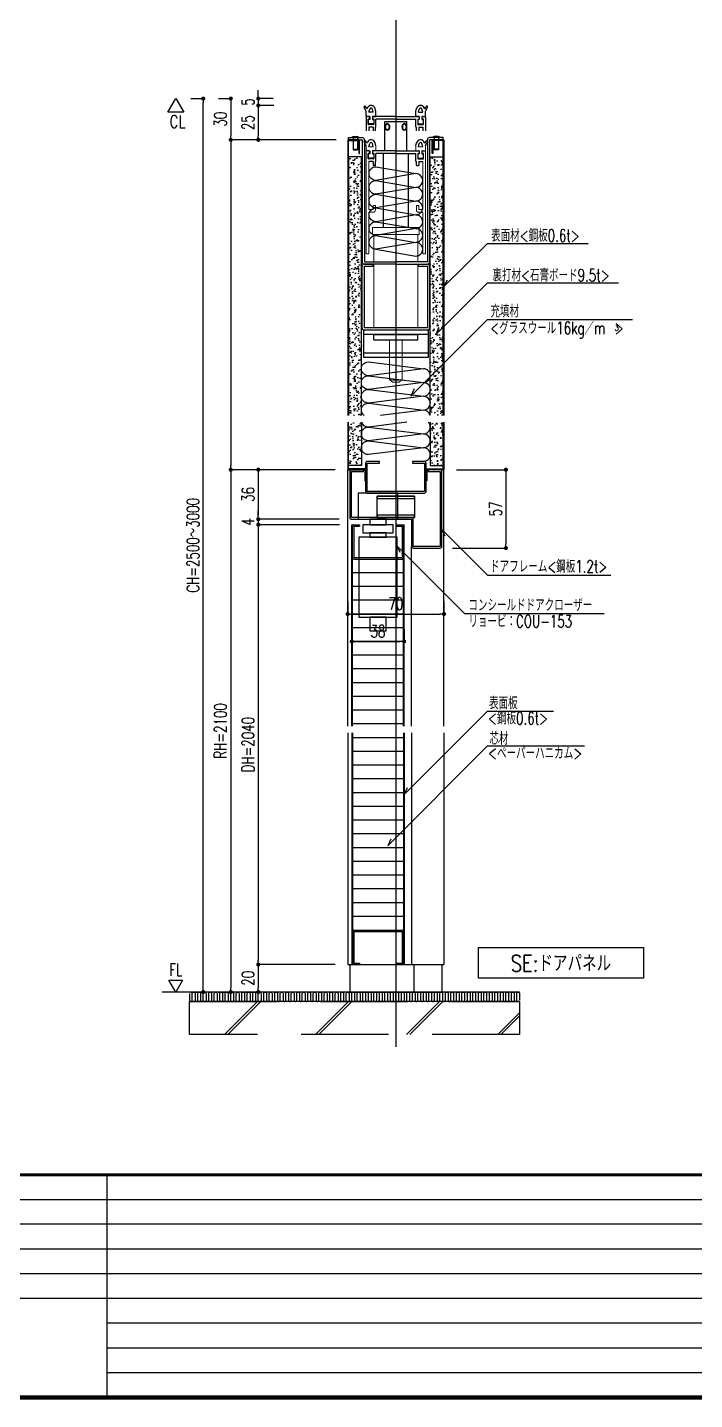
# Model space of a CAD drawing. Extents: x 21 to 47673, y 9 to 26406.
# Drawn here: x 20010 to 20495, y 18877 to 19875 of the extents above; entities that cross this region are included whole.
import ezdxf
from ezdxf.enums import TextEntityAlignment as Align

# ---------------------------------------------------------------- set-up
doc = ezdxf.new("R2010")
doc.units = 0
doc.header["$LTSCALE"] = 10
doc.header["$PDMODE"] = 35
doc.header["$PDSIZE"] = 5
doc.linetypes.add('HIDDEN', pattern=[9.525, 6.35, -3.175])
for name, color, linetype in [('_別途', 6, 'Continuous'), ('_図面枠', 7, 'Continuous'), ('_基準', 1, 'Continuous'), ('_文字', 3, 'Continuous'), ('_製品', 4, 'Continuous'), ('_製品寸法', 9, 'Continuous'), ('_製品点線', 6, 'Continuous')]:
    doc.layers.add(name, color=color, linetype=linetype)
doc.styles.add('OKAMURA', font='simplex8.shx', dxfattribs={"width": 0.7, "bigfont": 'BIGFONT.shx'})
doc.dimstyles.new('OKAMURA-003', dxfattribs={"dimscale": 3, "dimtxt": 3, "dimasz": 1, "dimexe": 0, "dimexo": 3, "dimgap": 1, "dimtad": 1, "dimdec": 3, "dimdsep": 46, "dimtxsty": 'OKAMURA', "dimblk1": 'DOT', "dimblk2": 'DOT', "dimsah": 1, "dimcen": 0, "dimclrd": 9, "dimclre": 9, "dimclrt": 3, "dimadec": 0, "dimazin": 0, "dimtfac": 1, "dimtdec": 3, "dimtix": 1, "dimtmove": 2, "dimatfit": 3, "dimldrblk": 'NONE', "dimfxl": 0, "dimtolj": 1, "dimarcsym": 0})
pattern_1 = [(127.5, (-4866.6654, -2616.763), (-4.8941324, -0.160003), [0, -3.8608, 0, -4.318, 0, -4.1275]), (97.5, (-4866.6654, -2616.763), (-7.168251, 4.495233), [0, -2.0828, 0, -3.4798, 0, -1.3335]), (57.5, (-4866.6654, -2619.887), (-0.014372, 7.9099237), [0, -1.27, 0, -4.572, 0, -5.969]), (47.5, (-4866.6654, -2619.887), (-2.229293, 7.6355645), [0, -0.635, 0, -2.9972, 0, -3.429])]
pattern_2 = [(127.5, (-7522.364, -2922.263), (-4.8941324, -0.1600031), [0, -3.8608, 0, -4.318, 0, -4.1275]), (97.5, (-7522.364, -2922.263), (-7.168251, 4.495233), [0, -2.0828, 0, -3.4798, 0, -1.3335]), (57.5, (-7522.364, -2925.387), (-0.0143718, 7.9099237), [0, -1.27, 0, -4.572, 0, -5.969]), (47.5, (-7522.364, -2925.387), (-2.229293, 7.6355645), [0, -0.635, 0, -2.9972, 0, -3.429])]

# ---------------------------------------------------------------- blocks, each defined once
blk = doc.blocks.new('WAKU')
at = {"layer": '_図面枠'}
blk.add_line((30, 54), (30, 0), dxfattribs=at)
at = {"layer": '_図面枠', "color": 7}
blk.add_line((0, 48), (632.06, 48), dxfattribs=at)
at = {"layer": '_図面枠', "color": 7, "linetype": 'Continuous'}
for p, q in [((562.06, 42), (0, 42)), ((562.06, 36), (0, 36)), ((562.06, 30), (0, 30)), ((444.25, 24), (0, 24)), ((632.06, 18), (30, 18)), ((562.06, 12), (30, 12)), ((562.06, 6), (30, 6))]:
    blk.add_line(p, q, dxfattribs=at)
at = {"layer": '_図面枠', "color": 7, "const_width": 1}
blk.add_lwpolyline([(803, 565), (0, 565), (0, 0), (803, 0)], close=True, dxfattribs=at)
at = {"layer": '_図面枠', "color": 7, "const_width": 0.7}
blk.add_lwpolyline([(0, 54), (803, 54)], dxfattribs=at)
blk = doc.blocks.new('_DOT')
at = {"color": 0, "linetype": 'ByBlock'}
blk.add_line((-0.5, 0), (-1, 0), dxfattribs=at)
at = {"color": 0, "linetype": 'ByBlock', "const_width": 0.5}
blk.add_lwpolyline([(-0.25, 0, 1), (0.25, 0, 1)], format="xyb", close=True, dxfattribs=at)
blk = doc.blocks.new('*D1385')
at = {"layer": '_製品寸法', "color": 9, "lineweight": -2, "transparency": 16777216}
for p, q in [((-149, 650), (-140, 650)), ((-140, 2.98), (-140, 647)), ((-149, -0.02), (-140, -0.02))]:
    blk.add_line(p, q, dxfattribs=at)
at = {"layer": 'Defpoints', "color": 0, "transparency": 16777216}
for p in [(-140, 650), (-140, 650), (-140, -0.02)]:
    blk.add_point(p, dxfattribs=at)
at = {"layer": '_製品寸法', "color": 9, "lineweight": -2, "transparency": 16777216, "xscale": 3, "yscale": 3, "zscale": 3}
for p, rotation in [((-140, 650), 90), ((-140, -0.02), 270)]:
    blk.add_blockref('_DOT', p, dxfattribs=dict(at, rotation=rotation))
at = {"layer": '_製品寸法', "color": 3, "transparency": 16777216, "insert": (-147.5, 324.99), "char_height": 9, "attachment_point": 5, "rotation": 90, "style": 'OKAMURA'}
blk.add_mtext('\\A1;CH=2500～3000', dxfattribs=at)
blk = doc.blocks.new('_None')
blk = doc.blocks.new('*D1386')
at = {"layer": '_製品寸法', "color": 9, "lineweight": -2, "transparency": 16777216}
for p, q in [((-129, 650), (-120, 650)), ((-120, 647), (-120, 623)), ((-43.4, 620), (-120, 620))]:
    blk.add_line(p, q, dxfattribs=at)
at = {"layer": 'Defpoints', "color": 0, "transparency": 16777216}
for p in [(-120, 650), (-120, 620), (-34.4, 620)]:
    blk.add_point(p, dxfattribs=at)
at = {"layer": '_製品寸法', "color": 9, "lineweight": -2, "transparency": 16777216, "xscale": 3, "yscale": 3, "zscale": 3}
for p, rotation in [((-120, 650), 90), ((-120, 620), 270)]:
    blk.add_blockref('_DOT', p, dxfattribs=dict(at, rotation=rotation))
at = {"layer": '_製品寸法', "color": 3, "transparency": 16777216, "insert": (-127.5, 635), "char_height": 9, "attachment_point": 5, "rotation": 90, "style": 'OKAMURA'}
blk.add_mtext('\\A1;30', dxfattribs=at)
blk = doc.blocks.new('*D1387')
at = {"layer": '_製品寸法', "color": 9, "lineweight": -2, "transparency": 16777216}
for p, q in [((-43.4, 620), (-120, 620)), ((-120, 617), (-120, 383)), ((-44, 380), (-120, 380))]:
    blk.add_line(p, q, dxfattribs=at)
at = {"layer": 'Defpoints', "color": 0, "transparency": 16777216}
for p in [(-34.4, 620), (-120, 380), (-35, 380)]:
    blk.add_point(p, dxfattribs=at)
at = {"layer": '_製品寸法', "color": 9, "lineweight": -2, "transparency": 16777216, "xscale": 3, "yscale": 3, "zscale": 3}
for p, rotation in [((-120, 620), 90), ((-120, 380), 270)]:
    blk.add_blockref('_DOT', p, dxfattribs=dict(at, rotation=rotation))
blk = doc.blocks.new('*D1388')
at = {"layer": '_製品寸法', "color": 9, "lineweight": -2, "transparency": 16777216}
for p, q in [((-44, 380), (-120, 380)), ((-120, 377), (-120, 3)), ((-129, 0), (-120, 0))]:
    blk.add_line(p, q, dxfattribs=at)
at = {"layer": 'Defpoints', "color": 0, "transparency": 16777216}
for p in [(-35, 380), (-120, 0), (-120, 0)]:
    blk.add_point(p, dxfattribs=at)
at = {"layer": '_製品寸法', "color": 9, "lineweight": -2, "transparency": 16777216, "xscale": 3, "yscale": 3, "zscale": 3}
for p, rotation in [((-120, 380), 90), ((-120, 0), 270)]:
    blk.add_blockref('_DOT', p, dxfattribs=dict(at, rotation=rotation))
at = {"layer": '_製品寸法', "color": 3, "transparency": 16777216, "insert": (-127.5, 190), "char_height": 9, "attachment_point": 5, "rotation": 90, "style": 'OKAMURA'}
blk.add_mtext('\\A1;RH=2100', dxfattribs=at)
blk = doc.blocks.new('*D1389')
at = {"layer": '_製品寸法', "color": 9, "lineweight": -2, "transparency": 16777216}
for p, q in [((-41, 340), (-100, 340)), ((-100, 337), (-100, 23)), ((-44, 20), (-100, 20))]:
    blk.add_line(p, q, dxfattribs=at)
at = {"layer": 'Defpoints', "color": 0, "transparency": 16777216}
for p in [(-32, 340), (-100, 20), (-35, 20)]:
    blk.add_point(p, dxfattribs=at)
at = {"layer": '_製品寸法', "color": 9, "lineweight": -2, "transparency": 16777216, "xscale": 3, "yscale": 3, "zscale": 3}
for p, rotation in [((-100, 340), 90), ((-100, 20), 270)]:
    blk.add_blockref('_DOT', p, dxfattribs=dict(at, rotation=rotation))
at = {"layer": '_製品寸法', "color": 3, "transparency": 16777216, "insert": (-107.5, 180), "char_height": 9, "attachment_point": 5, "rotation": 90, "style": 'OKAMURA'}
blk.add_mtext('\\A1;DH=2040', dxfattribs=at)
blk = doc.blocks.new('*D1390')
at = {"layer": '_製品寸法', "color": 9, "lineweight": -2, "transparency": 16777216}
for p, q in [((-44, 20), (-100, 20)), ((-100, 17), (-100, 3)), ((-109, 0), (-100, 0))]:
    blk.add_line(p, q, dxfattribs=at)
at = {"layer": 'Defpoints', "color": 0, "transparency": 16777216}
for p in [(-35, 20), (-100, 0), (-100, 0)]:
    blk.add_point(p, dxfattribs=at)
at = {"layer": '_製品寸法', "color": 9, "lineweight": -2, "transparency": 16777216, "xscale": 3, "yscale": 3, "zscale": 3}
for p, rotation in [((-100, 20), 90), ((-100, 0), 270)]:
    blk.add_blockref('_DOT', p, dxfattribs=dict(at, rotation=rotation))
at = {"layer": '_製品寸法', "color": 3, "transparency": 16777216, "insert": (-107.5, 10), "char_height": 9, "attachment_point": 5, "rotation": 90, "style": 'OKAMURA'}
blk.add_mtext('\\A1;20', dxfattribs=at)
blk = doc.blocks.new('*D1391')
at = {"layer": '_製品寸法', "color": 9, "lineweight": -2, "transparency": 16777216}
for p, q in [((-44, 380), (-100, 380)), ((-100, 377), (-100, 347)), ((-41.3, 344), (-100, 344))]:
    blk.add_line(p, q, dxfattribs=at)
at = {"layer": 'Defpoints', "color": 0, "transparency": 16777216}
for p in [(-35, 380), (-100, 344), (-32.3, 344)]:
    blk.add_point(p, dxfattribs=at)
at = {"layer": '_製品寸法', "color": 9, "lineweight": -2, "transparency": 16777216, "xscale": 3, "yscale": 3, "zscale": 3}
for p, rotation in [((-100, 380), 90), ((-100, 344), 270)]:
    blk.add_blockref('_DOT', p, dxfattribs=dict(at, rotation=rotation))
at = {"layer": '_製品寸法', "color": 3, "transparency": 16777216, "insert": (-107.5, 362), "char_height": 9, "attachment_point": 5, "rotation": 90, "style": 'OKAMURA'}
blk.add_mtext('\\A1;36', dxfattribs=at)
blk = doc.blocks.new('*D1392')
at = {"layer": '_製品寸法', "color": 9, "lineweight": -2, "transparency": 16777216}
for p, q in [((-100, 347), (-100, 350)), ((-41.3, 344), (-100, 344)), ((-100, 344), (-100, 340)), ((-41, 340), (-100, 340)), ((-100, 337), (-100, 334))]:
    blk.add_line(p, q, dxfattribs=at)
at = {"layer": 'Defpoints', "color": 0, "transparency": 16777216}
for p in [(-100, 340), (-32.3, 344), (-32, 340)]:
    blk.add_point(p, dxfattribs=at)
at = {"layer": '_製品寸法', "color": 9, "lineweight": -2, "transparency": 16777216, "xscale": 3, "yscale": 3, "zscale": 3}
for p, rotation in [((-100, 344), 270), ((-100, 340), 90)]:
    blk.add_blockref('_DOT', p, dxfattribs=dict(at, rotation=rotation))
at = {"layer": '_製品寸法', "color": 3, "transparency": 16777216, "insert": (-107.5, 342), "char_height": 9, "attachment_point": 5, "rotation": 90, "style": 'OKAMURA'}
blk.add_mtext('\\A1;4', dxfattribs=at)
blk = doc.blocks.new('*D1393')
at = {"layer": '_製品寸法', "color": 9, "lineweight": -2, "transparency": 16777216}
for p, q in [((44, 380), (80, 380)), ((80, 377), (80, 326)), ((41.3, 323), (80, 323))]:
    blk.add_line(p, q, dxfattribs=at)
at = {"layer": 'Defpoints', "color": 0, "transparency": 16777216}
for p in [(35, 380), (32.3, 323), (80, 323)]:
    blk.add_point(p, dxfattribs=at)
at = {"layer": '_製品寸法', "color": 9, "lineweight": -2, "transparency": 16777216, "xscale": 3, "yscale": 3, "zscale": 3}
for p, rotation in [((80, 380), 90), ((80, 323), 270)]:
    blk.add_blockref('_DOT', p, dxfattribs=dict(at, rotation=rotation))
at = {"layer": '_製品寸法', "color": 3, "transparency": 16777216, "insert": (72.5, 351.5), "char_height": 9, "attachment_point": 5, "rotation": 90, "style": 'OKAMURA'}
blk.add_mtext('\\A1;57', dxfattribs=at)
blk = doc.blocks.new('*D1394')
at = {"layer": '_製品寸法', "color": 9, "lineweight": -2, "transparency": 16777216}
for p, q in [((-35, 284), (-35, 275)), ((35, 284), (35, 275)), ((-32, 275), (32, 275))]:
    blk.add_line(p, q, dxfattribs=at)
at = {"layer": 'Defpoints', "color": 0, "transparency": 16777216}
for p in [(-35, 275), (35, 275), (35, 275)]:
    blk.add_point(p, dxfattribs=at)
at = {"layer": '_製品寸法', "color": 9, "lineweight": -2, "transparency": 16777216, "xscale": 3, "yscale": 3, "zscale": 3, "rotation": 180}
blk.add_blockref('_DOT', (-35, 275), dxfattribs=at)
at = {"layer": '_製品寸法', "color": 9, "lineweight": -2, "transparency": 16777216, "xscale": 3, "yscale": 3, "zscale": 3}
blk.add_blockref('_DOT', (35, 275), dxfattribs=at)
at = {"layer": '_製品寸法', "color": 3, "transparency": 16777216, "insert": (0, 282.5), "char_height": 9, "attachment_point": 5, "style": 'OKAMURA'}
blk.add_mtext('\\A1;70', dxfattribs=at)
blk = doc.blocks.new('*D1395')
at = {"layer": '_製品寸法', "color": 9, "lineweight": -2, "transparency": 16777216}
for p, q in [((-32, 264), (-32, 255)), ((6, 264), (6, 255)), ((-29, 255), (3, 255))]:
    blk.add_line(p, q, dxfattribs=at)
at = {"layer": 'Defpoints', "color": 0, "transparency": 16777216}
for p in [(-32, 255), (6, 255), (6, 255)]:
    blk.add_point(p, dxfattribs=at)
at = {"layer": '_製品寸法', "color": 9, "lineweight": -2, "transparency": 16777216, "xscale": 3, "yscale": 3, "zscale": 3, "rotation": 180}
blk.add_blockref('_DOT', (-32, 255), dxfattribs=at)
at = {"layer": '_製品寸法', "color": 9, "lineweight": -2, "transparency": 16777216, "xscale": 3, "yscale": 3, "zscale": 3}
blk.add_blockref('_DOT', (6, 255), dxfattribs=at)
at = {"layer": '_製品寸法', "color": 3, "transparency": 16777216, "insert": (-13, 262.5), "char_height": 9, "attachment_point": 5, "style": 'OKAMURA'}
blk.add_mtext('\\A1;38', dxfattribs=at)
blk = doc.blocks.new('A$C7104633C')
at = {"color": 0, "linetype": 'HIDDEN'}
for p, q in [((-21.5, -9.5), (-23.01, -6.21)), ((-21.11, -7.5), (-22.12, -5.75)), ((-21.5, -13), (-21.5, -9.5)), ((-21.11, -7.5), (-20.67, -6.63)), ((-19.56, -10), (-18.97, -7.74)), ((-16.44, -10), (-17.03, -7.74)), ((-14.5, -9.5), (-15.1, -7.23)), ((-14.5, -13), (-14.5, -9.5)), ((14.5, -9.5), (15.1, -7.23)), ((14.5, -13), (14.5, -9.5)), ((16.44, -10), (17.03, -7.74)), ((19.56, -10), (18.97, -7.74)), ((21.11, -7.5), (20.67, -6.63)), ((21.11, -7.5), (22.12, -5.75)), ((21.5, -9.5), (23.01, -6.21)), ((21.5, -13), (21.5, -9.5)), ((-18.95, -13), (-21.5, -13)), ((-21.5, -13.3), (-21.5, -23.4)), ((-19.5, -13), (-21.2, -13)), ((-20.1, -18.6), (-20.1, -15)), ((-20.1, -15), (-19.2, -15)), ((-20, -18.3), (-20, -15.3)), ((-18.95, -15.3), (-20, -15.3)), ((-16, -18.3), (-20, -18.3)), ((-16.2, -18.9), (-19.8, -18.9)), ((-16.44, -10), (-19.56, -10)), ((-19.2, -15), (-19.2, -13.3)), ((-18.95, -13), (-18.95, -15.3)), ((-17.05, -13), (-17.05, -15.3)), ((-17.05, -13), (-14.5, -13)), ((-17.05, -13), (-17.05, -15.3)), ((-17.05, -15.3), (-16, -15.3)), ((-17, -13.3), (-17, -15)), ((-15.9, -15), (-17, -15)), ((-0.3, -13), (-16.7, -13)), ((-16, -15.3), (-16, -18.3)), ((-15.9, -15), (-15.9, -18.6)), ((-14.5, -20.5), (-14.5, -15)), ((0, -15), (-14.5, -15)), ((-0.3, -13), (0, -13.3)), ((0.3, -13), (0, -13.3)), ((0, -15), (14.5, -15)), ((0.3, -13), (16.7, -13)), ((17.05, -13), (14.5, -13)), ((14.5, -20.5), (14.5, -15)), ((15.9, -15), (17, -15)), ((15.9, -15), (15.9, -18.6)), ((16, -15.3), (16, -18.3)), ((17.05, -15.3), (16, -15.3)), ((16, -18.3), (20, -18.3)), ((16.2, -18.9), (19.8, -18.9)), ((16.44, -10), (19.56, -10)), ((17, -13.3), (17, -15)), ((17.05, -13), (17.05, -15.3)), ((17.05, -13), (17.05, -15.3)), ((18.95, -13), (18.95, -15.3)), ((18.95, -13), (21.5, -13)), ((18.95, -15.3), (20, -15.3)), ((19.2, -15), (19.2, -13.3)), ((20.1, -15), (19.2, -15)), ((19.5, -13), (21.2, -13)), ((20, -18.3), (20, -15.3)), ((20.1, -18.6), (20.1, -15)), ((21.5, -13.3), (21.5, -23.4)), ((-16.6, -20.8), (-19.6, -20.8)), ((-19.6, -20.8), (-19.6, -23.4)), ((-16.6, -20.8), (-16.6, -23.4)), ((-14.8, -20.8), (-14.9, -20.8)), ((-14.9, -23.4), (-14.9, -20.8)), ((14.8, -20.8), (14.9, -20.8)), ((14.9, -23.4), (14.9, -20.8)), ((16.6, -20.8), (19.6, -20.8)), ((16.6, -20.8), (16.6, -23.4)), ((19.6, -20.8), (19.6, -23.4))]:
    blk.add_line(p, q, dxfattribs=at)
for centre, radius, start, end in [((-22.56, -6), 0.5, 30.00233, 204.67075), ((-18, -8), 3, 14.81758, 152.90813), ((-18, -8), 1, 14.81758, 164.93495), ((18, -8), 3, 27.09178, 165.18233), ((18, -8), 1, 15.06496, 165.18233), ((22.56, -6), 0.5, 335.32916, 149.99758), ((-21.2, -13.3), 0.3, 90, 180), ((-19.8, -18.6), 0.3, 180, 270), ((-19.5, -13.3), 0.3, 0, 90), ((-16.7, -13.3), 0.3, 90, 180), ((-16.2, -18.6), 0.3, 270, 0), ((16.2, -18.6), 0.3, 179.99991, 269.99991), ((16.7, -13.3), 0.3, 359.99991, 89.99991), ((19.5, -13.3), 0.3, 89.99991, 179.99991), ((19.8, -18.6), 0.3, 269.99991, 359.99991), ((21.2, -13.3), 0.3, 359.99991, 89.99991), ((-14.8, -20.5), 0.3, 270, 0), ((14.8, -20.5), 0.3, 179.99991, 269.99991)]:
    blk.add_arc(centre, radius, start, end, dxfattribs=at)
blk = doc.blocks.new('A$C4D9F0101')
at = {"layer": '_製品'}
blk.add_lwpolyline([(10, 23), (1.2, 23, 0.414214), (0, 21.8), (0, 1.2, 0.414214), (1.2, 0), (42.8, 0, 0.414214), (44, 1.2), (44, 21.8, 0.414214), (42.8, 23), (34, 23), (34, 21.8), (42.8, 21.8), (42.8, 1.2), (1.2, 1.2), (1.2, 21.8), (10, 21.8)], format="xyb", close=True, dxfattribs=at)
blk = doc.blocks.new('A$C096F286E')
at = {"layer": '_製品'}
for p, q in [((6.2, 9), (0, 9)), ((1.53, 9), (1.53, 0)), ((4.68, 0.5), (1.53, 0.5)), ((4.68, 0), (1.53, 0)), ((4.68, 9), (4.68, 0))]:
    blk.add_line(p, q, dxfattribs=at)
blk.add_arc((3.1, 4.7), 5.31, 54.24261, 125.75739, dxfattribs=at)
blk = doc.blocks.new('P15SE縦1')
at = {"layer": '_製品'}
h = blk.add_hatch(dxfattribs=at)
h.set_pattern_fill('AR-SAND', color=256, scale=0.1, angle=90, style=0)
h.set_pattern_definition(pattern_2)
edge = h.paths.add_edge_path()
edge.add_line((-24.9, 419.5), (-24.9, 607.5))
edge.add_line((-24.9, 607.5), (-34.4, 607.5))
edge.add_line((-34.4, 607.5), (-34.4, 419.5))
h = blk.add_hatch(dxfattribs=at)
h.set_pattern_fill('AR-SAND', color=256, scale=0.1, angle=90, style=0)
h.set_pattern_definition(pattern_2)
edge = h.paths.add_edge_path()
edge.add_line((24.9, 419.5), (24.9, 607.5))
edge.add_line((24.9, 607.5), (34.4, 607.5))
edge.add_line((34.4, 607.5), (34.4, 419.5))
h = blk.add_hatch(dxfattribs=at)
h.set_pattern_fill('AR-SAND', color=256, scale=0.1, angle=90, style=0)
h.set_pattern_definition(pattern_1)
edge = h.paths.add_edge_path()
edge.add_line((-24.9, 414.5), (-24.9, 383))
edge.add_line((-24.9, 383), (-34.4, 383))
edge.add_line((-34.4, 383), (-34.4, 414.5))
h = blk.add_hatch(dxfattribs=at)
h.set_pattern_fill('AR-SAND', color=256, scale=0.1, angle=90, style=0)
h.set_pattern_definition(pattern_1)
edge = h.paths.add_edge_path()
edge.add_line((24.9, 414.5), (24.9, 383))
edge.add_line((24.9, 383), (34.4, 383))
edge.add_line((34.4, 383), (34.4, 414.5))
for p, q in [((-8, 633.4), (8, 633.4)), ((-8, 612), (-8, 633.4)), ((8, 612), (8, 633.4)), ((-34.4, 620), (-34.4, 621.6)), ((-34.4, 621.6), (-24.5, 621.6)), ((-34.4, 620), (-24.5, 620)), ((-24.5, 620), (-24.5, 531.2)), ((-22.9, 620), (-22.9, 531.2)), ((-21.11, 617.5), (-22.12, 619.25)), ((21.11, 617.5), (22.12, 619.25)), ((22.9, 620), (22.9, 531.2)), ((34.4, 621.6), (24.5, 621.6)), ((34.4, 620), (24.5, 620)), ((24.5, 620), (24.5, 531.2)), ((34.4, 620), (34.4, 621.6)), ((-21.5, 615.5), (-23.01, 618.79)), ((-19.5, 612), (-21.2, 612)), ((-21.11, 617.5), (-20.67, 618.37)), ((-20.1, 606.4), (-20.1, 610)), ((-20.1, 610), (-19.2, 610)), ((-20, 606.7), (-20, 609.7)), ((-18.95, 609.7), (-20, 609.7)), ((-19.56, 615), (-18.97, 617.26)), ((-19.2, 610), (-19.2, 611.7)), ((-18.95, 612), (-18.95, 609.7)), ((-17.05, 612), (-17.05, 609.7)), ((-17.05, 609.7), (-16, 609.7)), ((-16.44, 615), (-17.03, 617.26)), ((-17, 611.7), (-17, 610)), ((-15.9, 610), (-17, 610)), ((-0.3, 612), (-16.7, 612)), ((-16, 609.7), (-16, 606.7)), ((-15.9, 610), (-15.9, 606.4)), ((-14.5, 615.5), (-15.1, 617.77)), ((-14.5, 604.5), (-14.5, 610)), ((0, 610), (-14.5, 610)), ((-9, 556.2), (-9, 610)), ((-0.3, 612), (0, 611.7)), ((0.3, 612), (0, 611.7)), ((0, 610), (14.5, 610)), ((0.3, 612), (16.7, 612)), ((9, 610), (9, 556.2)), ((14.5, 615.5), (15.1, 617.77)), ((14.5, 604.5), (14.5, 610)), ((15.9, 610), (17, 610)), ((15.9, 610), (15.9, 606.4)), ((16, 609.7), (16, 606.7)), ((17.05, 609.7), (16, 609.7)), ((16.44, 615), (17.03, 617.26)), ((17, 611.7), (17, 610)), ((17.05, 612), (17.05, 609.7)), ((18.95, 612), (18.95, 609.7)), ((18.95, 609.7), (20, 609.7)), ((19.56, 615), (18.97, 617.26)), ((19.2, 610), (19.2, 611.7)), ((20.1, 610), (19.2, 610)), ((19.5, 612), (21.2, 612)), ((20, 606.7), (20, 609.7)), ((20.1, 606.4), (20.1, 610)), ((21.11, 617.5), (20.67, 618.37)), ((21.5, 615.5), (23.01, 618.79)), ((-16, 606.7), (-20, 606.7)), ((-16.2, 606.1), (-19.8, 606.1)), ((-16.6, 604.2), (-19.6, 604.2)), ((-16.6, 604.2), (-16.6, 601.5)), ((-15.2, 601.2), (-16.3, 601.2)), ((-14.8, 604.2), (-14.9, 604.2)), ((-14.9, 601.5), (-14.9, 604.2)), ((14.8, 604.2), (14.9, 604.2)), ((14.9, 601.5), (14.9, 604.2)), ((15.2, 601.2), (16.3, 601.2)), ((16, 606.7), (20, 606.7)), ((16.2, 606.1), (19.8, 606.1)), ((16.6, 604.2), (19.6, 604.2)), ((16.6, 604.2), (16.6, 601.5)), ((-22.9, 531.2), (0, 531.2)), ((0, 529.6), (-22.9, 529.6)), ((-22.9, 529.6), (-16.5, 529.6)), ((-16.5, 528), (-16.5, 529.6)), ((22.9, 531.2), (0, 531.2)), ((0, 529.6), (22.9, 529.6)), ((16.5, 529.6), (22.9, 529.6)), ((16.5, 528), (16.5, 529.6)), ((-24.5, 483.2), (-24.5, 528)), ((-22.9, 483.2), (-22.9, 528)), ((-22.9, 528), (-16.5, 528)), ((16.5, 528), (22.9, 528)), ((22.9, 528), (22.9, 483.2)), ((24.5, 528), (24.5, 483.2)), ((23.5, 481.6), (-23.5, 481.6)), ((-23.5, 481.6), (-23.5, 461.6)), ((22.9, 483.2), (-22.9, 483.2)), ((22.9, 481.6), (-22.9, 481.6)), ((23.5, 481.6), (23.5, 461.6)), ((23.5, 478.4), (-23.5, 478.4)), ((-16, 478.4), (16, 478.4)), ((-16, 474.4), (-16, 478.4)), ((-16, 474.4), (16, 474.4)), ((16, 474.4), (16, 478.4)), ((23.5, 464.8), (-23.5, 464.8)), ((23.5, 461.6), (-23.5, 461.6)), ((-35, 380), (-22.8, 380)), ((-35, 193.5), (-35, 380)), ((35, 380), (22.8, 380)), ((35, 193.5), (35, 380)), ((-32, 340), (-31.5, 340)), ((-32, 193.5), (-32, 340)), ((-31.5, 193.5), (-31.5, 340)), ((-30.5, 340), (-26.5, 340)), ((-26.5, 340), (-26.5, 339)), ((0.5, 340), (4.5, 340)), ((0.5, 340), (0.5, 339)), ((5.5, 340), (6, 340)), ((5.5, 193.5), (5.5, 340)), ((6, 193.5), (6, 340)), ((-30.5, 339), (-30.5, 316)), ((-30.5, 339), (-26.5, 339)), ((0.5, 339), (4.5, 339)), ((4.5, 339), (4.5, 316)), ((11.5, 193.5), (11.5, 324.2)), ((-30.5, 316), (4.5, 316)), ((-30.5, 315), (4.5, 315)), ((5.5, 305), (-31.5, 305)), ((5.5, 295), (-31.5, 295)), ((5.5, 285), (-31.5, 285)), ((5.5, 275), (-31.5, 275)), ((5.5, 265), (-31.5, 265)), ((5.5, 255), (-31.5, 255)), ((5.5, 245), (-31.5, 245)), ((5.5, 235), (-31.5, 235)), ((5.5, 225), (-31.5, 225)), ((5.5, 215), (-31.5, 215)), ((5.5, 205), (-31.5, 205)), ((5.5, 195), (-31.5, 195)), ((-35, 188.5), (-35, 20)), ((-32, 188.5), (-32, 20)), ((-31.5, 188.5), (-31.5, 20)), ((5.5, 185), (-31.5, 185)), ((5.5, 188.5), (5.5, 20)), ((6, 188.5), (6, 20)), ((11.5, 188.5), (11.5, 20)), ((35, 188.5), (35, 20)), ((5.5, 175), (-31.5, 175)), ((5.5, 165), (-31.5, 165)), ((5.5, 155), (-31.5, 155)), ((5.5, 145), (-31.5, 145)), ((5.5, 135), (-31.5, 135)), ((5.5, 125), (-31.5, 125)), ((5.5, 115), (-31.5, 115)), ((5.5, 105), (-31.5, 105)), ((5.5, 95), (-31.5, 95)), ((5.5, 85), (-31.5, 85)), ((5.5, 75), (-31.5, 75)), ((5.5, 65), (-31.5, 65)), ((5.5, 55), (-31.5, 55)), ((-30.5, 45), (4.5, 45)), ((-30.5, 44), (-30.5, 21)), ((-30.5, 44), (4.5, 44)), ((4.5, 44), (4.5, 21)), ((-35, 20), (35, 20)), ((-33.5, 20), (-33.5, 0)), ((-30.5, 21), (-26.5, 21)), ((-26.5, 21), (-26.5, 20)), ((0.5, 21), (4.5, 21)), ((0.5, 21), (0.5, 20)), ((13, 20), (13, 0)), ((33.5, 20), (33.5, 0)), ((-33.5, 0), (33.5, 0))]:
    blk.add_line(p, q, dxfattribs=at)
at = {"layer": '_製品', "lineweight": 15}
for p, q in [((-21.5, 612), (-21.5, 615.5)), ((-18.95, 612), (-21.5, 612)), ((-21.5, 611.7), (-21.5, 537.3)), ((-16.44, 615), (-19.56, 615)), ((-17.05, 612), (-14.5, 612)), ((-17.05, 612), (-17.05, 609.7)), ((-14.5, 612), (-14.5, 615.5)), ((14.5, 612), (14.5, 615.5)), ((17.05, 612), (14.5, 612)), ((16.44, 615), (19.56, 615)), ((17.05, 612), (17.05, 609.7)), ((18.95, 612), (21.5, 612)), ((21.5, 612), (21.5, 615.5)), ((21.5, 611.7), (21.5, 537.3)), ((-19.6, 604.2), (-19.6, 569.2)), ((19.6, 604.2), (19.6, 569.2)), ((-16.6, 569.2), (-19.6, 569.2)), ((-16.6, 569.2), (-16.6, 571.9)), ((-15.2, 572.2), (-16.3, 572.2)), ((-14.9, 568.8), (-14.9, 571.9)), ((14.9, 568.8), (14.9, 571.9)), ((15.2, 572.2), (16.3, 572.2)), ((16.6, 569.2), (16.6, 571.9)), ((16.6, 569.2), (19.6, 569.2)), ((-19.6, 567.3), (-19.6, 537.3)), ((-16.4, 567.3), (-19.6, 567.3)), ((16.4, 567.3), (19.6, 567.3)), ((19.6, 567.3), (19.6, 537.3)), ((-17, 556.2), (17, 556.2)), ((-17, 556.2), (-17, 551.2)), ((-17, 551.2), (17, 551.2)), ((15.9, 551.2), (-15.9, 551.2)), ((-15.9, 551.2), (-15.9, 531.2)), ((15.9, 551.2), (15.9, 531.2)), ((17, 556.2), (17, 551.2)), ((-21.2, 537), (-19.9, 537)), ((-18.9, 529.6), (18.9, 529.6)), ((-15.9, 529.6), (-15.9, 483.2)), ((15.9, 529.6), (15.9, 483.2)), ((21.2, 537), (19.9, 537)), ((23.5, 481.6), (-23.5, 481.6)), ((-21.2, 481.6), (21.2, 481.6)), ((15.9, 483.2), (-15.9, 483.2)), ((-4.5, 445.64), (-4.5, 474.4)), ((4.5, 445.64), (4.5, 474.4)), ((-2.5, 443.64), (-4.5, 445.64)), ((2.5, 443.64), (-2.5, 443.64)), ((4.5, 445.64), (2.5, 443.64))]:
    blk.add_line(p, q, dxfattribs=at)
at = {"layer": '_製品', "color": 6, "linetype": 'ByBlock', "ltscale": 0.5}
blk.add_line((-14.5, 540.41), (14.5, 535.41), dxfattribs=at)
at = {"layer": '_製品'}
for points in [[(-34.4, 419.5), (-34.4, 619.4), (-27, 619.4), (-27, 610), (-26.4, 610), (-26.4, 619.4, 0.414214), (-27, 620), (-34.4, 620, 0.414214), (-35, 619.4), (-35, 419.5)], [(34.4, 419.5), (34.4, 619.4), (27, 619.4), (27, 610), (26.4, 610), (26.4, 619.4, -0.414214), (27, 620), (34.4, 620, -0.414214), (35, 619.4), (35, 419.5)], [(-35, 414.5), (-35, 380.6, 0.414214), (-34.4, 380), (-22.6, 380), (-22.6, 372), (-22, 372), (-22, 380, 0.414214), (-22.6, 380.6), (-34.4, 380.6), (-34.4, 414.5)], [(35, 414.5), (35, 380.6, -0.414214), (34.4, 380), (22.6, 380), (22.6, 372), (22, 372), (22, 380, -0.414214), (22.6, 380.6), (34.4, 380.6), (34.4, 414.5)]]:
    blk.add_lwpolyline(points, format="xyb", dxfattribs=at)
for points in [[(-24.9, 419.5), (-24.9, 607.5), (-34.4, 607.5), (-34.4, 419.5)], [(24.9, 419.5), (24.9, 607.5), (34.4, 607.5), (34.4, 419.5)], [(-24.9, 414.5), (-24.9, 383), (-34.4, 383), (-34.4, 414.5)], [(24.9, 414.5), (24.9, 383), (34.4, 383), (34.4, 414.5)]]:
    blk.add_lwpolyline(points, dxfattribs=at)
at = {"layer": '_製品', "color": 6, "linetype": 'ByBlock', "ltscale": 0.5}
for points in [[(14.5, 585.41), (14.5, 585.41, 0.414214), (19.5, 590.41), (19.5, 590.41, 0.414214), (14.5, 595.41), (14.5, 595.41), (-14.5, 590.41), (-14.5, 590.41, -0.414214), (-19.5, 595.41), (-19.5, 595.41, -0.414214), (-14.5, 600.41), (-14.5, 600.41), (14.5, 595.41)], [(14.5, 575.41), (14.5, 575.41, 0.414214), (19.5, 580.41), (19.5, 580.41, 0.414214), (14.5, 585.41), (14.5, 585.41), (-14.5, 580.41), (-14.5, 580.41, -0.414214), (-19.5, 585.41), (-19.5, 585.41, -0.414214), (-14.5, 590.41), (-14.5, 590.41), (14.5, 585.41)], [(14.5, 565.41), (14.5, 565.41, 0.414214), (19.5, 570.41), (19.5, 570.41, 0.414214), (14.5, 575.41), (14.5, 575.41), (-14.5, 570.41), (-14.5, 570.41, -0.414214), (-19.5, 575.41), (-19.5, 575.41, -0.414214), (-14.5, 580.41), (-14.5, 580.41), (14.5, 575.41)], [(14.5, 555.41), (14.5, 555.41, 0.414214), (19.5, 560.41), (19.5, 560.41, 0.414214), (14.5, 565.41), (14.5, 565.41), (-14.5, 560.41), (-14.5, 560.41, -0.414214), (-19.5, 565.41), (-19.5, 565.41, -0.414214), (-14.5, 570.41), (-14.5, 570.41), (14.5, 565.41)], [(14.5, 545.41), (14.5, 545.41, 0.414214), (19.5, 550.41), (19.5, 550.41, 0.414214), (14.5, 555.41), (14.5, 555.41), (-14.5, 550.41), (-14.5, 550.41, -0.414214), (-19.5, 555.41), (-19.5, 555.41, -0.414214), (-14.5, 560.41), (-14.5, 560.41), (14.5, 555.41)], [(14.5, 535.41), (14.5, 535.41, 0.414214), (19.5, 540.41), (19.5, 540.41, 0.414214), (14.5, 545.41), (14.5, 545.41), (-14.5, 540.41), (-14.5, 540.41, -0.414214), (-19.5, 545.41), (-19.5, 545.41, -0.414214), (-14.5, 550.41), (-14.5, 550.41), (14.5, 545.41)]]:
    blk.add_lwpolyline(points, format="xyb", dxfattribs=at)
at = {"layer": '_製品', "ltscale": 0.5}
for points in [[(20, 443.4), (20, 443.4, 0.414214), (25, 448.4), (25, 448.4, 0.414214), (20, 453.4), (20, 453.4), (-20, 448.4), (-20, 448.4, -0.414214), (-25, 453.4), (-25, 453.4, -0.414214), (-20, 458.4), (-20, 458.4), (20, 453.4)], [(20, 433.4), (20, 433.4, 0.414214), (25, 438.4), (25, 438.4, 0.414214), (20, 443.4), (20, 443.4), (-20, 438.4), (-20, 438.4, -0.414214), (-25, 443.4), (-25, 443.4, -0.414214), (-20, 448.4), (-20, 448.4), (20, 443.4)], [(20, 423.4), (20, 423.4, 0.414214), (25, 428.4), (25, 428.4, 0.414214), (20, 433.4), (20, 433.4), (-20, 428.4), (-20, 428.4, -0.414214), (-25, 433.4), (-25, 433.4, -0.414214), (-20, 438.4), (-20, 438.4), (20, 433.4)], [(-23.13, 419.5, -0.227486), (-25, 423.4), (-25, 423.4, -0.414214), (-20, 428.4), (-20, 428.4), (20, 423.4)], [(24.88, 419.5, 0.35065), (20, 423.4), (20, 423.4), (-11.2, 419.5)], [(20, 396), (20, 396, 0.414214), (25, 401), (25, 401, 0.414214), (20, 406), (20, 406), (-20, 401), (-20, 401, -0.414214), (-25, 406), (-25, 406, -0.414214), (-20, 411), (-20, 411), (20, 406)], [(8, 414.5), (-20, 411), (-20, 411, -0.327538), (-24.77, 414.5)], [(20, 406), (20, 406, 0.414214), (25, 411), (25, 411, 0.196315), (23.57, 414.5, 0.196315)], [(20, 386), (20, 386, 0.414214), (25, 391), (25, 391, 0.414214), (20, 396), (20, 396), (-20, 391), (-20, 391, -0.414214), (-25, 396), (-25, 396, -0.414214), (-20, 401), (-20, 401), (20, 396)]]:
    blk.add_lwpolyline(points, format="xyb", dxfattribs=at)
at = {"layer": '_製品'}
blk.add_lwpolyline([(11.5, 345.2), (-32.3, 345.2), (-32.3, 378.8), (-23.5, 378.8), (-23.5, 380), (-32.3, 380, 0.414214), (-33.5, 378.8), (-33.5, 345.2, 0.414214), (-32.3, 344), (11.5, 344), (11.5, 324.2, 0.414214), (12.7, 323), (32.3, 323, 0.414214), (33.5, 324.2), (33.5, 378.8, 0.414214), (32.3, 380), (23.5, 380), (23.5, 378.8), (32.3, 378.8), (32.3, 324.2), (12.7, 324.2), (12.7, 344, 0.414214)], format="xyb", close=True, dxfattribs=at)
at = {"layer": '_製品', "linetype": 'HIDDEN'}
for points in [[(-27.5, 344), (1.5, 344), (1.5, 363), (-27.5, 363)], [(-13.5, 359.1), (13.5, 359.1), (13.5, 360.7), (-13.5, 360.7)], [(-24, 334), (-2, 334), (-2, 340), (-24, 340)], [(-19, 340), (-7, 340), (-7, 344), (-19, 344)], [(-27, 272.8), (1, 272.8), (1, 331), (-27, 331)], [(-19, 331), (-7, 331), (-7, 334), (-19, 334)], [(-19, 262.8), (-7, 262.8), (-7, 272.8), (-19, 272.8)]]:
    blk.add_lwpolyline(points, close=True, dxfattribs=at)
at = {"layer": '_製品'}
for points in [[(-13.5, 360.7), (13.5, 360.7), (13.5, 345.2), (-13.5, 345.2)], [(13.5, 346.8), (-13.5, 346.8), (-13.5, 345.2), (13.5, 345.2)]]:
    blk.add_lwpolyline(points, close=True, dxfattribs=at)
for centre, radius, start, end in [((-5.06, 629.4), 2.82, 117.49088, 242.50912), ((-5.36, 629.4), 2.3, 116.00509, 243.99491), ((-6.9, 629.4), 2.56, 282.17276, 77.82724), ((-6.86, 629.4), 2.13, 283.42445, 76.57555), ((6.9, 629.4), 2.56, 102.17276, 257.82724), ((6.86, 629.4), 2.13, 103.42445, 256.57555), ((5.06, 629.4), 2.82, 297.49088, 62.50912), ((5.36, 629.4), 2.3, 296.00509, 63.99491), ((-24.5, 620), 1.6, 0, 90), ((-22.56, 619), 0.5, 30.00233, 204.67075), ((-18, 617), 3, 14.81758, 152.90813), ((18, 617), 3, 27.09178, 165.18233), ((22.56, 619), 0.5, 335.32916, 149.99758), ((24.5, 620), 1.6, 90, 180), ((-21.2, 611.7), 0.3, 90, 180), ((-19.5, 611.7), 0.3, 0, 90), ((-18, 617), 1, 14.81758, 164.93495), ((-16.7, 611.7), 0.3, 90, 180), ((16.7, 611.7), 0.3, 359.99991, 89.99991), ((18, 617), 1, 15.06496, 165.18233), ((19.5, 611.7), 0.3, 89.99991, 179.99991), ((21.2, 611.7), 0.3, 359.99991, 89.99991), ((-19.8, 606.4), 0.3, 180, 270), ((-16.3, 601.5), 0.3, 180, 270), ((-16.2, 606.4), 0.3, 270, 0), ((-15.2, 601.5), 0.3, 270, 0), ((-14.8, 604.5), 0.3, 270, 0), ((14.8, 604.5), 0.3, 179.99991, 269.99991), ((15.2, 601.5), 0.3, 179.99991, 269.99991), ((16.2, 606.4), 0.3, 179.99991, 269.99991), ((16.3, 601.5), 0.3, 269.99991, 359.99991), ((19.8, 606.4), 0.3, 269.99991, 359.99991), ((-22.9, 531.2), 1.6, 180, 270), ((-22.9, 528), 1.6, 90, 180), ((22.9, 531.2), 1.6, 270, 0), ((22.9, 528), 1.6, 0, 90), ((-22.9, 483.2), 1.6, 180, 270), ((22.9, 483.2), 1.6, 270, 0), ((-30.5, 339), 1, 90, 180.003), ((4.5, 339), 1, 0, 89.997), ((-30.5, 316), 1, 180, 270.003), ((4.5, 316), 1, 270, 359.997), ((-30.5, 44), 1, 90, 180.003), ((4.5, 44), 1, 0, 89.997), ((-30.5, 21), 1, 180, 270.003), ((4.5, 21), 1, 270, 359.997)]:
    blk.add_arc(centre, radius, start, end, dxfattribs=at)
at = {"layer": '_製品', "lineweight": 15}
for centre, radius, start, end in [((-16.3, 571.9), 0.3, 90, 180), ((-15.2, 571.9), 0.3, 0, 90), ((15.2, 571.9), 0.3, 89.99991, 179.99991), ((16.3, 571.9), 0.3, 359.99991, 89.99991), ((-16.4, 568.8), 1.5, 270, 0), ((16.4, 568.8), 1.5, 179.99991, 269.99991), ((-21.2, 537.3), 0.3, 179.99996, 270), ((-19.9, 537.3), 0.3, 270, 359.99995), ((19.9, 537.3), 0.3, 179.99995, 269.99991), ((21.2, 537.3), 0.3, 269.99991, 359.99995), ((0, 464.29), 19.18, 256.4329, 283.56708)]:
    blk.add_arc(centre, radius, start, end, dxfattribs=at)
at = {"xscale": -1, "rotation": 359.9999999984367}
blk.add_blockref('A$C096F286E', (-26.35, 612.6), dxfattribs=at)
blk.add_blockref('A$C096F286E', (26.35, 612.6))
at = {"layer": '_製品'}
blk.add_blockref('A$C4D9F0101', (-22, 363), dxfattribs=at)
blk = doc.blocks.new('床仕上ｶｰﾍﾟｯﾄ')
at = {"linetype": 'ByBlock', "lineweight": -2}
h = blk.add_hatch(dxfattribs=at)
h.set_pattern_fill('JIS_LC_8', color=0, scale=6, style=0)
h.set_pattern_definition([(45, (-398.12, -548.723), (-33.0926, 33.0926), []), (45, (-395.72, -548.723), (-33.0926, 33.0926), [])])
h.paths.add_polyline_path([(-150, -7), (90, -7), (90, -31), (-150, -31)])
at = {"color": 0, "linetype": 'ByBlock', "lineweight": -2}
for p, q in [((90, 0), (-170, 0)), ((90, -7), (-150, -7))]:
    blk.add_line(p, q, dxfattribs=at)
blk.add_lwpolyline([(-150, -1), (-150, -6, 0.414214), (-149, -7, 0.414214), (-148, -6), (-148, -1, -0.414214), (-147, 0, -0.414214), (-146, -1), (-146, -6, 0.414214), (-145, -7, 0.414214), (-144, -6), (-144, -1, -0.414214), (-143, 0, -0.414214), (-142, -1), (-142, -6, 0.414214), (-141, -7, 0.414214), (-140, -6), (-140, -1, -0.414214), (-139, 0, -0.414214), (-138, -1), (-138, -6, 0.414214), (-137, -7, 0.414214), (-136, -6), (-136, -1, -0.414214), (-135, 0, -0.414214), (-134, -1), (-134, -6, 0.414214), (-133, -7, 0.414214), (-132, -6), (-132, -1, -0.414214), (-131, 0, -0.414214), (-130, -1), (-130, -6, 0.414214), (-129, -7, 0.414214), (-128, -6), (-128, -1, -0.414214), (-127, 0, -0.414214), (-126, -1), (-126, -6, 0.414214), (-125, -7, 0.414214), (-124, -6), (-124, -1, -0.414214), (-123, 0, -0.414214), (-122, -1), (-122, -6, 0.414214), (-121, -7, 0.414214), (-120, -6), (-120, -1, -0.414214), (-119, 0, -0.414214), (-118, -1), (-118, -6, 0.414214), (-117, -7, 0.414214), (-116, -6), (-116, -1, -0.414214), (-115, 0, -0.414214), (-114, -1), (-114, -6, 0.414214), (-113, -7, 0.414214), (-112, -6), (-112, -1, -0.414214), (-111, 0, -0.414214), (-110, -1), (-110, -6, 0.414214), (-109, -7, 0.414214), (-108, -6), (-108, -1, -0.414214), (-107, 0, -0.414214), (-106, -1), (-106, -6, 0.414214), (-105, -7, 0.414214), (-104, -6), (-104, -1, -0.414214), (-103, 0, -0.414214), (-102, -1), (-102, -6, 0.414214), (-101, -7, 0.414214), (-100, -6), (-100, -1, -0.414214), (-99, 0, -0.414214), (-98, -1), (-98, -6, 0.414214), (-97, -7, 0.414214), (-96, -6), (-96, -1, -0.414214), (-95, 0, -0.414214), (-94, -1), (-94, -6, 0.414214), (-93, -7, 0.414214), (-92, -6), (-92, -1, -0.414214), (-91, 0, -0.414214), (-90, -1), (-90, -6, 0.414214), (-89, -7, 0.414214), (-88, -6), (-88, -1, -0.414214), (-87, 0, -0.414214), (-86, -1), (-86, -6, 0.414214), (-85, -7, 0.414214), (-84, -6), (-84, -1, -0.414214), (-83, 0, -0.414214), (-82, -1), (-82, -6, 0.414214), (-81, -7, 0.414214), (-80, -6), (-80, -1, -0.414214), (-79, 0, -0.414214), (-78, -1), (-78, -6, 0.414214), (-77, -7, 0.414214), (-76, -6), (-76, -1, -0.414214), (-75, 0, -0.414214), (-74, -1), (-74, -6, 0.414214), (-73, -7, 0.414214), (-72, -6), (-72, -1, -0.414214), (-71, 0, -0.414214), (-70, -1), (-70, -6, 0.414214), (-69, -7, 0.414214), (-68, -6), (-68, -1, -0.414214), (-67, 0, -0.414214), (-66, -1), (-66, -6, 0.414214), (-65, -7, 0.414214), (-64, -6), (-64, -1, -0.414214), (-63, 0, -0.414214), (-62, -1), (-62, -6, 0.414214), (-61, -7, 0.414214), (-60, -6), (-60, -1, -0.414214), (-59, 0, -0.414214), (-58, -1), (-58, -6, 0.414214), (-57, -7, 0.414214), (-56, -6), (-56, -1, -0.414214), (-55, 0, -0.414214), (-54, -1), (-54, -6, 0.414214), (-53, -7, 0.414214), (-52, -6), (-52, -1, -0.414214), (-51, 0, -0.414214), (-50, -1), (-50, -6, 0.414214), (-49, -7, 0.414214), (-48, -6), (-48, -1, -0.414214), (-47, 0, -0.414214), (-46, -1), (-46, -6, 0.414214), (-45, -7, 0.414214), (-44, -6), (-44, -1, -0.414214), (-43, 0, -0.414214), (-42, -1), (-42, -6, 0.414214), (-41, -7, 0.414214), (-40, -6), (-40, -1, -0.414214), (-39, 0, -0.414214), (-38, -1), (-38, -6, 0.414214), (-37, -7, 0.414214), (-36, -6), (-36, -1, -0.414214), (-35, 0, -0.414214), (-34, -1), (-34, -6, 0.414214), (-33, -7, 0.414214), (-32, -6), (-32, -1, -0.414214), (-31, 0, -0.414214), (-30, -1), (-30, -6, 0.414214), (-29, -7, 0.414214), (-28, -6), (-28, -1, -0.414214), (-27, 0, -0.414214), (-26, -1), (-26, -6, 0.414214), (-25, -7, 0.414214), (-24, -6), (-24, -1, -0.414214), (-23, 0, -0.414214), (-22, -1), (-22, -6, 0.414214), (-21, -7, 0.414214), (-20, -6), (-20, -1, -0.414214), (-19, 0, -0.414214), (-18, -1), (-18, -6, 0.414214), (-17, -7, 0.414214), (-16, -6), (-16, -1, -0.414214), (-15, 0, -0.414214), (-14, -1), (-14, -6, 0.414214), (-13, -7, 0.414214), (-12, -6), (-12, -1, -0.414214), (-11, 0, -0.414214), (-10, -1), (-10, -6, 0.414214), (-9, -7, 0.414214), (-8, -6), (-8, -1, -0.414214), (-7, 0, -0.414214), (-6, -1), (-6, -6, 0.414214), (-5, -7, 0.414214), (-4, -6), (-4, -1, -0.414214), (-3, 0, -0.414214), (-2, -1), (-2, -6, 0.414214), (-1, -7, 0.414214), (0, -6), (0, -1, -0.414214), (1, 0, -0.414214), (2, -1), (2, -6, 0.414214), (3, -7, 0.414214), (4, -6), (4, -1, -0.414214), (5, 0, -0.414214), (6, -1), (6, -6, 0.414214), (7, -7, 0.414214), (8, -6), (8, -1, -0.414214), (9, 0, -0.414214), (10, -1), (10, -6, 0.414214), (11, -7, 0.414214), (12, -6), (12, -1, -0.414214), (13, 0, -0.414214), (14, -1), (14, -6, 0.414214), (15, -7, 0.414214), (16, -6), (16, -1, -0.414214), (17, 0, -0.414214), (18, -1), (18, -6, 0.414214), (19, -7, 0.414214), (20, -6), (20, -1, -0.414214), (21, 0, -0.414214), (22, -1), (22, -6, 0.414214), (23, -7, 0.414214), (24, -6), (24, -1, -0.414214), (25, 0, -0.414214), (26, -1), (26, -6, 0.414214), (27, -7, 0.414214), (28, -6), (28, -1, -0.414214), (29, 0, -0.414214), (30, -1), (30, -6, 0.414214), (31, -7, 0.414214), (32, -6), (32, -1, -0.414214), (33, 0, -0.414214), (34, -1), (34, -6, 0.414214), (35, -7, 0.414214), (36, -6), (36, -1, -0.414214), (37, 0, -0.414214), (38, -1), (38, -6, 0.414214), (39, -7, 0.414214), (40, -6), (40, -1, -0.414214), (41, 0, -0.414214), (42, -1), (42, -6, 0.414214), (43, -7, 0.414214), (44, -6), (44, -1, -0.414214), (45, 0, -0.414214), (46, -1), (46, -6, 0.414214), (47, -7, 0.414214), (48, -6), (48, -1, -0.414214), (49, 0, -0.414214), (50, -1), (50, -6, 0.414214), (51, -7, 0.414214), (52, -6), (52, -1, -0.414214), (53, 0, -0.414214), (54, -1), (54, -6, 0.414214), (55, -7, 0.414214), (56, -6), (56, -1, -0.414214), (57, 0, -0.414214), (58, -1), (58, -6, 0.414214), (59, -7, 0.414214), (60, -6), (60, -1, -0.414214), (61, 0, -0.414214), (62, -1), (62, -6, 0.414214), (63, -7, 0.414214), (64, -6), (64, -1, -0.414214), (65, 0, -0.414214), (66, -1), (66, -6, 0.414214), (67, -7, 0.414214), (68, -6), (68, -1, -0.414214), (69, 0, -0.414214), (70, -1), (70, -6, 0.414214), (71, -7, 0.414214), (72, -6), (72, -1, -0.414214), (73, 0, -0.414214), (74, -1), (74, -6, 0.414214), (75, -7, 0.414214), (76, -6), (76, -1, -0.414214), (77, 0, -0.414214), (78, -1), (78, -6, 0.414214), (79, -7, 0.414214), (80, -6), (80, -1, -0.414214), (81, 0, -0.414214), (82, -1), (82, -6, 0.414214), (83, -7, 0.414214), (84, -6), (84, -1, -0.414214), (85, 0, -0.414214), (86, -1), (86, -6, 0.414214), (87, -7, 0.414214), (88, -6), (88, -1, -0.414214), (89, 0, -0.414214), (90, -1), (90, -6)], format="xyb", dxfattribs=at)
at = {"layer": 'Defpoints', "color": 135, "linetype": 'HIDDEN'}
blk.add_lwpolyline([(-150, -7), (90, -7), (90, -31), (-150, -31)], close=True, dxfattribs=at)
blk = doc.blocks.new('*D1383')
at = {"layer": '_製品寸法', "color": 9, "lineweight": -2, "transparency": 16777216}
for p, q in [((-88.8, 645), (-100, 645)), ((-100, 642), (-100, 623)), ((-88.4, 620), (-100, 620))]:
    blk.add_line(p, q, dxfattribs=at)
at = {"layer": 'Defpoints', "color": 0, "transparency": 16777216}
for p in [(-79.8, 645), (-100, 620), (-79.4, 620)]:
    blk.add_point(p, dxfattribs=at)
at = {"layer": '_製品寸法', "color": 9, "lineweight": -2, "transparency": 16777216, "xscale": 3, "yscale": 3, "zscale": 3}
for p, rotation in [((-100, 645), 90), ((-100, 620), 270)]:
    blk.add_blockref('_DOT', p, dxfattribs=dict(at, rotation=rotation))
at = {"layer": '_製品寸法', "color": 3, "transparency": 16777216, "insert": (-107.5, 632.5), "char_height": 9, "attachment_point": 5, "rotation": 90, "style": 'OKAMURA'}
blk.add_mtext('\\A1;25', dxfattribs=at)
blk = doc.blocks.new('*D1384')
at = {"layer": '_製品寸法', "color": 9, "lineweight": -2, "transparency": 16777216}
for p, q in [((-100, 653), (-100, 656)), ((-89.2, 650), (-100, 650)), ((-100, 650), (-100, 645)), ((-88.8, 645), (-100, 645)), ((-100, 642), (-100, 639))]:
    blk.add_line(p, q, dxfattribs=at)
at = {"layer": 'Defpoints', "color": 0, "transparency": 16777216}
for p in [(-80.2, 650), (-100, 645), (-79.8, 645)]:
    blk.add_point(p, dxfattribs=at)
at = {"layer": '_製品寸法', "color": 9, "lineweight": -2, "transparency": 16777216, "xscale": 3, "yscale": 3, "zscale": 3}
for p, rotation in [((-100, 650), 270), ((-100, 645), 90)]:
    blk.add_blockref('_DOT', p, dxfattribs=dict(at, rotation=rotation))
at = {"layer": '_製品寸法', "color": 3, "transparency": 16777216, "insert": (-107.5, 647.5), "char_height": 9, "attachment_point": 5, "rotation": 90, "style": 'OKAMURA'}
blk.add_mtext('\\A1;5', dxfattribs=at)
blk = doc.blocks.new('*U1382')
at = {"layer": '_基準'}
blk.add_line((0, 1347), (0, -40), dxfattribs=at)
at = {"layer": '_文字', "color": 9}
for points in [[(37.2483, 517.9964), (34.9996, 513.1741), (66.7442, 544.6798), (139.8156, 544.6798)], [(30.9567, 483.3907), (29.207, 478.5683), (66.7442, 516.0232), (161.835, 516.0232)], [(13.3441, 438.7076), (10.9409, 433.554), (66.7442, 489.3573), (172.0718, 489.3573)], [(35.7495, 331.6127), (33.5, 336.4367), (66.7451, 303.1917), (156.1917, 303.1917)], [(3.1457, 319.8241), (1, 324.4255), (50, 275.4255), (151.4193, 275.4255)], [(8.2495, 148.4721), (6, 143.6481), (66.7442, 204.3923), (114.5916, 204.3923)], [(-3.6644, 111.1801), (-5.894, 106.3988), (66.7442, 179.0368), (137.2669, 179.0368)]]:
    blk.add_lwpolyline(points, dxfattribs=at)
for points in [[(60, 10), (60, 32.5), (180, 32.5), (180, 10)], [(-165, 8.6603), (-155, 8.6603), (-160, 0)]]:
    blk.add_lwpolyline(points, close=True, dxfattribs=at)
at = {"layer": '_製品寸法', "ltscale": 2}
blk.add_lwpolyline([(-165.7735, 640), (-160, 650), (-154.2265, 640), (-165.7735, 640)], dxfattribs=at)
at = {"layer": '_別途'}
blk.add_blockref('床仕上ｶｰﾍﾟｯﾄ', (0, 0), dxfattribs=at)
at = {"layer": '_製品'}
blk.add_blockref('P15SE縦1', (0, 0), dxfattribs=at)
at = {"layer": '_製品点線'}
blk.add_blockref('A$C7104633C', (0, 650), dxfattribs=at)
at = {"layer": '_文字', "style": 'OKAMURA'}
for s, height, width, p in [('CL', 9, 0.8, (-164.5255, 628.7658)), ('表面材<鋼板0.6t>', 9, 0.7, (69.2751, 545.8515)), ('裏打材<石膏ボード9.5t> ', 9, 0.7, (70.2155, 516.9979)), ('充填材', 9, 0.7, (68.7827, 490.79)), ('<グラスウール16kg／m\u3000> ', 9, 0.7, (68.5904, 478.5438)), ('3', 4, 0.8, (159.1411, 481.1337)), ('ドアフレーム<鋼板1.2t> ', 9, 0.7, (68.5327, 305.0979)), ('コンシールドドアクローザー', 9, 0.7, (52.7472, 276.974)), ('リョービ：COU-153', 9, 0.7, (52.7472, 265.2451)), ('表面板', 9, 0.7, (67.7193, 205.7416)), ('<鋼板0.6t>', 9, 0.7, (67.0692, 194.7162)), ('芯材', 9, 0.7, (68.0443, 179.849)), ('<ペーパーハニカム>', 9, 0.7, (67.0692, 169.3224))]:
    blk.add_text(s, height=height, dxfattribs=dict(at, width=width)).set_placement(p)
for s, height, width, p in [('FL', 9, 0.7, (-160, 16.1603)), ('SE:ドアパネル', 12, 0.8, (120, 21.25))]:
    blk.add_text(s, height=height, dxfattribs=dict(at, width=width)).set_placement(p, align=Align.MIDDLE)
at = {"layer": '_製品寸法'}
for base, p1, p2, text, picture, middle in [((-140, 650), (-140, -0.0179), (-140, 650), 'CH=2500～3000', '*D1385', (-147.5, 324.991)), ((-120, 380), (-34.3999, 620), (-35, 380), ' ', '*D1387', (-120, 500)), ((-120, 0), (-35, 380), (-120, 0), 'RH=2100', '*D1388', (-127.5, 190)), ((-100, 20), (-32, 340), (-35, 20), 'DH=2040', '*D1389', (-107.5, 180))]:
    dim = blk.add_linear_dim(base=base, p1=p1, p2=p2, angle=90, text=text, dimstyle='OKAMURA-003', dxfattribs=at)
    dim.commit()
    dim.dimension.update_dxf_attribs({"geometry": picture, "text_midpoint": middle})
for base, p1, p2, picture, middle in [((-120, 620), (-120, 650), (-34.3999, 620), '*D1386', (-127.5, 635)), ((-100, 645), (-80.2, 650), (-79.8, 645), '*D1384', (-107.5, 647.5)), ((-100, 620), (-79.8, 645), (-79.4, 620), '*D1383', (-107.5, 632.5)), ((-100, 344), (-35, 380), (-32.3, 344), '*D1391', (-107.5, 362)), ((80, 323), (35, 380), (32.3, 323), '*D1393', (72.5, 351.5)), ((-100, 340), (-32.3, 344), (-32, 340), '*D1392', (-107.5, 342)), ((-100, 0), (-35, 20), (-100, 0), '*D1390', (-107.5, 10))]:
    dim = blk.add_linear_dim(base=base, p1=p1, p2=p2, angle=90, dimstyle='OKAMURA-003', dxfattribs=at)
    dim.commit()
    dim.dimension.update_dxf_attribs({"geometry": picture, "text_midpoint": middle})
for base, p1, p2, picture, middle in [((35, 275), (-35, 275), (35, 275), '*D1394', (0, 282.5)), ((6, 255), (-32, 255), (6, 255), '*D1395', (-13, 262.5))]:
    dim = blk.add_linear_dim(base=base, p1=p1, p2=p2, dimstyle='OKAMURA-003', dxfattribs=at)
    dim.commit()
    dim.dimension.update_dxf_attribs({"geometry": picture, "text_midpoint": middle})

msp = doc.modelspace()

# ---------------------------------------------------------------- block references
msp.add_blockref('*U1382', (20278.0929, 19173.5703))
at = {"layer": '_図面枠', "xscale": 3, "yscale": 3, "zscale": 3}
msp.add_blockref('WAKU', (19978.0929, 18878.5703), dxfattribs=at)

doc.saveas('drawing.dxf')
